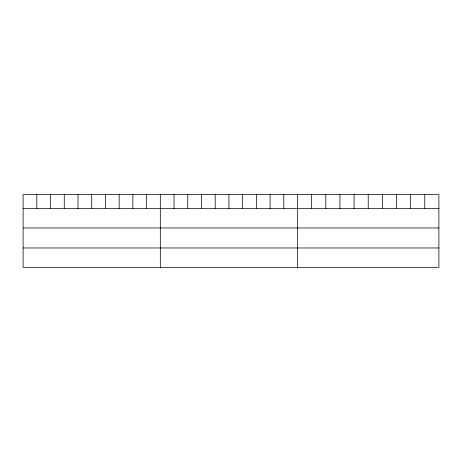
<?xml version="1.0" encoding="UTF-8"?>
<svg xmlns="http://www.w3.org/2000/svg" width="462" height="462" viewBox="0 0 462 462"><rect width="100%" height="100%" fill="white"/><g stroke="black" fill="none" stroke-linecap="round" stroke-linejoin="round"><path stroke-width="0.69" d="M438.9 208.547L438.9 267.382L23.1 267.382L23.1 194.618L438.9 194.618L438.9 208.547L23.1 208.547M23.1 227.962L438.9 227.962M23.1 247.967L438.9 247.967M424.763 194.618L424.763 208.547M410.626 194.618L410.626 208.547M396.488 194.618L396.488 208.547M382.351 194.618L382.351 208.547M368.214 194.618L368.214 208.547M354.077 194.618L354.077 208.547M339.94 194.618L339.94 208.547M325.802 194.618L325.802 208.547M311.665 194.618L311.665 208.547M297.528 194.618L297.528 267.382M283.807 194.618L283.807 208.547M270.085 194.618L270.085 208.547M256.364 194.618L256.364 208.547M242.642 194.618L242.642 208.547M228.921 194.618L228.921 208.547M215.2 194.618L215.2 208.547M201.478 194.618L201.478 208.547M187.757 194.618L187.757 208.547M174.035 194.618L174.035 208.547M160.314 194.618L160.314 267.382M146.593 194.618L146.593 208.547M132.871 194.618L132.871 208.547M119.15 194.618L119.15 208.547M105.428 194.618L105.428 208.547M91.707 194.618L91.707 208.547M77.986 194.618L77.986 208.547M64.264 194.618L64.264 208.547M50.543 194.618L50.543 208.547M36.821 194.618L36.821 208.547"/></g></svg>
